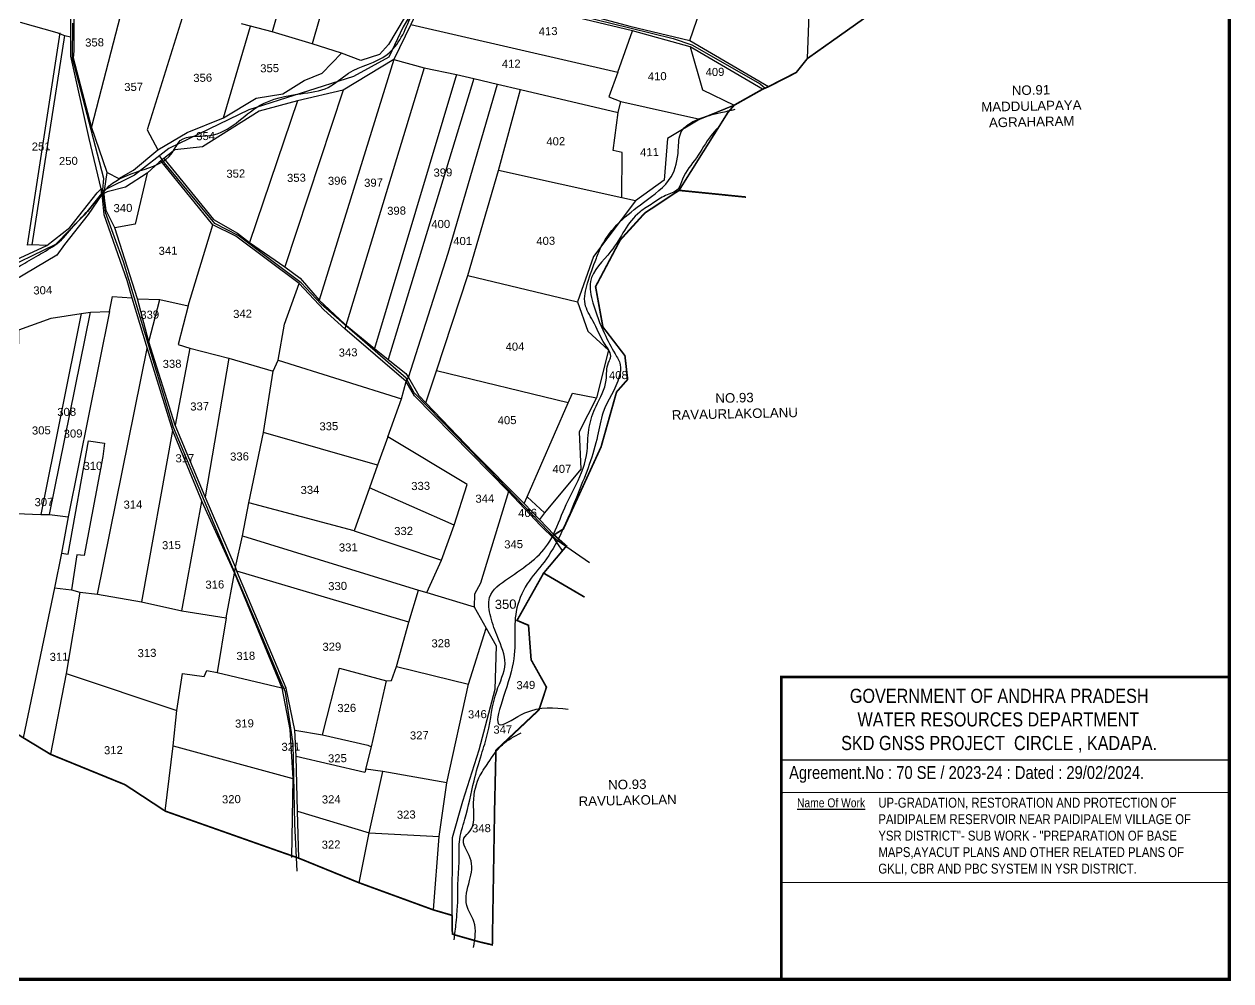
# Model space of a CAD drawing. Header units: inches. Extents: x 197015 to 220773, y 1618758 to 1626807.
# Drawn here: x 199609 to 202150, y 1619493 to 1621507 of the extents above; entities that cross this region are included whole.
import ezdxf
from ezdxf.enums import TextEntityAlignment as Align

# ---------------------------------------------------------------- set-up
doc = ezdxf.new("R2010")
doc.units = ezdxf.units.IN
doc.header["$LTSCALE"] = 15
doc.header["$MEASUREMENT"] = 0
for name, color, linetype in [('FRAME 025', 7, 'Continuous'), ('PLOT', 7, 'Continuous'), ('PLOT NO', 7, 'Continuous'), ('ROAD', 1, 'Continuous'), ('STREAM', 4, 'Continuous'), ('TITLEBLOCK', 7, 'Continuous'), ('VILLAGE BOUNADRY', 5, 'Continuous'), ('VILLAGE BOUNDARY', 5, 'Continuous')]:
    doc.layers.add(name, color=color, linetype=linetype)
doc.styles.add('ARIALN', font='ARIALN.TTF')
doc.styles.get("Standard").update_dxf_attribs({"font": 'arial.ttf'})

msp = doc.modelspace()

# ---------------------------------------------------------------- linework, layer by layer
at = {"layer": 'FRAME 025', "lineweight": -3}
for points, elevation in [([(201206.5, 1619958.9), (202149.7, 1619958.9)], 0.3), ([(201206.5, 1619889.7), (202148.2, 1619890.3)], 3.7), ([(201206.3, 1619700.8), (202149.3, 1619700.3)], 4.6)]:
    msp.add_lwpolyline(points, dxfattribs=dict(at, elevation=elevation))
at = {"layer": 'PLOT'}
for points in [[(201536.8, 1621949.7), (201400.4, 1621974.7), (201320.7, 1621985.6), (201237.3, 1621964.5), (201180.4, 1621957.7), (201039, 1621931.6), (200960.9, 1621909.1), (200889.3, 1621891.4), (200759.2, 1621874.8), (200531.4, 1621809.7), (200511.7, 1621719.4), (200469.9, 1621594.1), (200621.9, 1621566.2), (200761, 1621536.1), (200884.7, 1621502.7), (201010.6, 1621472.4), (201176.6, 1621375.6)], [(199600.7, 1621511.6), (199677.9, 1621489.6), (199694.4, 1621483.1), (199707.7, 1621480.3), (199707.4, 1621521), (199708.9, 1621538.9), (199702.1, 1621564.6), (199713.3, 1621642.9), (199724.7, 1621695.8), (199687.5, 1621703.3), (199662.9, 1621743), (199569.7, 1621760.1), (199546, 1621760.2)], [(200196, 1621716.8), (200131.6, 1621490.9)], [(200283.7, 1621702.9), (200215.7, 1621465.5)], [(201010.6, 1621472.4), (201070.5, 1621646.7)], [(200463.3, 1621588.9), (200443.2, 1621548.2), (200423.7, 1621506.6), (200387.8, 1621432.9), (200281.3, 1621368.5), (200184.9, 1621346), (200103.8, 1621323.9), (199985, 1621249.1), (199926.8, 1621242.5), (199903.4, 1621224.5), (199893.8, 1621216.5), (199868.1, 1621193.7), (199843.1, 1621086.3), (199800.5, 1621078.1), (199781.8, 1621115.1), (199778.3, 1621141.2), (199777.6, 1621151.9), (199784, 1621194.7), (199750.9, 1621291.3), (199713, 1621435.6), (199714.5, 1621450.9), (199714.4, 1621540.9)], [(199826.9, 1621584.6), (199750.9, 1621291.3)], [(200457.5, 1621602.1), (200376.1, 1621464.4), (200357.8, 1621443.6), (200318.5, 1621430.7), (200277.3, 1621446.3), (200215.7, 1621465.5), (200131.6, 1621490.9), (200086, 1621502.8), (200066.7, 1621507.8)], [(201164.1, 1621370.2), (201011.5, 1621459.6), (200890, 1621493.4), (200618.3, 1621557.7), (200463.3, 1621588.9), (200469.9, 1621594.1)], [(201263.4, 1621583.9), (201258.1, 1621434.5)], [(199949.2, 1621542.7), (199868.5, 1621284.8), (199890.4, 1621242.9)], [(200423.7, 1621506.6), (200859.3, 1621406.1), (200890, 1621493.4)], [(199657.1, 1621041.1), (199625.1, 1621042.7), (199616.4, 1621042.2), (199685.3, 1621489.1)], [(199694.4, 1621483.1), (199625.1, 1621042.7)], [(199772.5, 1621148.6), (199771.5, 1621160.7), (199746, 1621266.8), (199707.6, 1621439.5), (199707.7, 1621480.3)], [(200029.2, 1621310), (200086, 1621502.8)], [(201011.5, 1621459.6), (201037.5, 1621368.6), (201104.4, 1621336.6)], [(199784, 1621194.7), (199808.7, 1621182.5), (199839.2, 1621200), (199890.4, 1621242.9), (199952.4, 1621279.4), (200029.2, 1621310), (200097.9, 1621351.6), (200154.2, 1621360.5), (200198.8, 1621388.6), (200236.6, 1621403.7), (200277.3, 1621446.3)], [(200387.8, 1621432.9), (200230.3, 1620926.5)], [(200387.8, 1621432.9), (200451.3, 1621415), (200519.9, 1621401), (200555.9, 1621392.7), (200606, 1621380.7), (200654.6, 1621369.4), (200859.8, 1621321), (200865.5, 1621344.6), (201032.2, 1621307.4), (201104.4, 1621336.6), (201032.2, 1621307.4), (200963.8, 1621266.7), (200956.5, 1621178.4), (200896.8, 1621135), (200808.1, 1621017.8), (200774.1, 1620923), (200796.1, 1620860.6), (200839.8, 1620821.1), (200814.3, 1620720.4), (200778, 1620648.7), (200781.6, 1620570.1), (200705.2, 1620478.8)], [(200451.3, 1621415), (200284.2, 1620866.1)], [(200859.3, 1621406.1), (200840.1, 1621354.1), (200865.5, 1621344.6)], [(200314.6, 1619699.8), (200335.5, 1619804.6), (200364.7, 1619934.1), (200329, 1619939.2), (200340.9, 1619986.1), (200372.5, 1620124.8), (200383, 1620125.8), (200393.2, 1620154.9), (200418.9, 1620248.2), (200439.4, 1620315.5), (200457.3, 1620310.6), (200488.2, 1620378.7), (200514.8, 1620452.4), (200542.3, 1620538.4), (200374.7, 1620638.6), (200403.6, 1620718.6), (200413.4, 1620755.3), (200418.6, 1620763.3), (200501.9, 1621025.4), (200606, 1621380.7)], [(200519.9, 1621401), (200346.7, 1620824.5)], [(200555.9, 1621392.7), (200375.7, 1620801.1)], [(200281.3, 1621368.5), (200157.8, 1620996.5)], [(200455.1, 1620710.4), (200477.8, 1620777.7), (200543.2, 1620977.9), (200607.9, 1621199.3), (200654.6, 1621369.4)], [(200184.9, 1621346), (200083.9, 1621047.5)], [(200867.7, 1621141.4), (200868.1, 1621236.9), (200849.6, 1621241.4), (200859.8, 1621321)], [(200742.3, 1620399.6), (200726.4, 1620422.1), (200696.4, 1620451.8), (200629, 1620523.4), (200430.8, 1620724.5), (200413.4, 1620755.3), (200284.2, 1620866.1), (200240.2, 1620905.8), (200188.4, 1620961.3), (200054.8, 1621061.1), (200006.2, 1621084.4), (199896.9, 1621219.1)], [(199903.4, 1621224.5), (200007.8, 1621095.9), (200058.3, 1621067.5), (200083.9, 1621047.5), (200157.8, 1620996.5), (200190.6, 1620972.7), (200230.3, 1620926.5), (200284.4, 1620875.6), (200346.7, 1620824.5), (200375.7, 1620801.1), (200413, 1620771.5), (200418.6, 1620763.3), (200440.1, 1620725.3), (200455.1, 1620710.4), (200555.3, 1620605.6), (200662, 1620498.2), (200668.5, 1620512), (200705.2, 1620478.8), (200694.2, 1620464.8), (200662, 1620498.2)], [(199868.1, 1621193.7), (199822.6, 1621163.9), (199784.3, 1621154.2), (199772.5, 1621148.6), (199744.3, 1621106.3), (199694, 1621043.6), (199678.4, 1621021.2), (199588.5, 1620967.3), (199555.1, 1620975.4), (199498.8, 1620949.6), (199462.6, 1620774.5), (199452.9, 1620726.8), (199445.2, 1620706), (199372.1, 1620672.1), (199357, 1620669.7), (199310.6, 1620659.1), (199269.4, 1620660.3), (199264.6, 1620647), (199213.1, 1620441.3), (199195.2, 1620369), (199166.3, 1620187)], [(200896.8, 1621135), (200867.7, 1621141.4), (200607.9, 1621199.3)], [(199489.9, 1620966.8), (199535.2, 1620985.4), (199657.1, 1621041.1), (199705.5, 1621079.1), (199762.7, 1621152.1), (199771.5, 1621160.7), (199777.6, 1621151.9)], [(199772.5, 1621148.6), (199777, 1621106.5), (199825.8, 1620968.3), (199836.3, 1620931.3), (199868, 1620824.2), (199921.6, 1620652.1), (199983.6, 1620502.7), (200052.4, 1620351.3), (200151.6, 1620110.5), (200168.6, 1620022.7), (200174.9, 1619919.4), (200172.2, 1619752.8)], [(200187.5, 1619751.6), (200185, 1619850.8), (200182.3, 1619965.9), (200179, 1620020.8), (200161.1, 1620109.7), (200057.3, 1620355.4), (200054, 1620363.9), (199990.1, 1620512.3), (199927.4, 1620662.8), (199871.7, 1620838.8), (199847.8, 1620929.1), (199800.5, 1621078.1)], [(199954.6, 1620914.5), (200006.2, 1621084.4)], [(200543.2, 1620977.9), (200774.1, 1620923)], [(199847.8, 1620929.1), (199894.9, 1620927.3), (199954.6, 1620914.5), (199933.3, 1620832.9), (199958.4, 1620825.1), (200040.1, 1620803.8), (200133.6, 1620777), (200144, 1620799.6), (200157.1, 1620875.9), (200188.4, 1620961.3)], [(199462.6, 1620774.5), (199511.5, 1620763.3), (199520.3, 1620798.6), (199597.6, 1620804.1), (199598.2, 1620863.6), (199666.1, 1620888.6), (199729.2, 1620898.3), (199749, 1620900.6), (199789.3, 1620902.1), (199795.6, 1620934.2), (199836.3, 1620931.3)], [(199871.7, 1620838.8), (199894.9, 1620927.3)], [(199729.2, 1620898.3), (199644.4, 1620474.8)], [(199662.4, 1620474.8), (199749, 1620900.6)], [(199789.3, 1620902.1), (199701.7, 1620470.4)], [(199763.9, 1620307), (199868, 1620824.2)], [(199958.4, 1620825.1), (199927.4, 1620662.8)], [(200040.1, 1620803.8), (199990.1, 1620512.3)], [(200144, 1620799.6), (200403.6, 1620718.6)], [(199592.2, 1620477.4), (199644.4, 1620474.8), (199662.4, 1620474.8), (199701.7, 1620470.4), (199688.2, 1620393.9), (199673.3, 1620320.7), (199708.8, 1620316.6), (199726.8, 1620311.4), (199763.9, 1620307), (199856.6, 1620291), (199941.6, 1620272), (200034.4, 1620257.6), (200052.4, 1620351.3), (200054, 1620363.9), (200068.9, 1620430.1), (200082.5, 1620499.9), (200112.9, 1620647.8), (200133.6, 1620777)], [(200755, 1620709.9), (200477.8, 1620777.7)], [(200668.5, 1620512), (200755, 1620709.9), (200763.6, 1620730.4), (200814.3, 1620720.4)], [(199921.6, 1620652.1), (199856.6, 1620291)], [(200353.3, 1620579.2), (200112.9, 1620647.8)], [(199688.2, 1620393.9), (199702.1, 1620391.2), (199744.7, 1620629.8), (199778.6, 1620625.1), (199774.9, 1620597.2), (199735.9, 1620388.6), (199720.3, 1620390.4), (199708.8, 1620316.6)], [(200374.7, 1620638.6), (200353.3, 1620579.2), (200336.3, 1620530.8), (200303.9, 1620440.6), (200488.2, 1620378.7)], [(200514.8, 1620452.4), (200336.3, 1620530.8)], [(200629, 1620523.4), (200570.4, 1620330.4), (200557.8, 1620307.3), (200556.5, 1620280.6), (200581.8, 1620235.5), (200603.1, 1620198.6), (200600.4, 1620106.7), (200566.6, 1619979.1), (200531.9, 1619870.8), (200510.5, 1619794.3), (200510.1, 1619631.3)], [(199941.6, 1620272), (199983.6, 1620502.7)], [(200303.9, 1620440.6), (200082.5, 1620499.9)], [(200694.2, 1620464.8), (200724.9, 1620432.1)], [(200068.9, 1620430.1), (200439.4, 1620315.5)], [(200418.9, 1620248.2), (200057.3, 1620355.4)], [(199673.3, 1620320.7), (199607.5, 1620005)], [(199726.8, 1620311.4), (199697.9, 1620140.1), (199664.9, 1619970.2)], [(200457.3, 1620310.6), (200556.5, 1620280.6)], [(200034.4, 1620257.6), (200015.9, 1620142.1)], [(200471, 1619642.7), (200483.3, 1619797.5), (200499.2, 1619910.4), (200544.5, 1620117.7), (200581.8, 1620235.5)], [(199697.9, 1620140.1), (199931, 1620062.5)], [(199906.5, 1619850.6), (199922.7, 1619988.2), (199931, 1620062.5), (199942.6, 1620140.3), (199988.3, 1620134), (199993.8, 1620146.3), (200015.9, 1620142.1), (200151.6, 1620110.5), (200161.1, 1620109.7)], [(200237.4, 1620011.5), (200273.3, 1620151.4), (200372.5, 1620124.8)], [(200393.2, 1620154.9), (200544.5, 1620117.7)], [(200179, 1620020.8), (200237.4, 1620011.5), (200332.7, 1619989.2), (200340.9, 1619986.1)], [(199922.7, 1619988.2), (200174.9, 1619919.4)], [(200329, 1619939.2), (200326.4, 1619932), (200182.3, 1619965.9)], [(200499.2, 1619910.4), (200364.7, 1619934.1)], [(200185, 1619850.8), (200335.5, 1619804.6), (200483.3, 1619797.5)]]:
    msp.add_lwpolyline(points, dxfattribs=at)
at = {"layer": 'ROAD'}
for points in [[(200527.6, 1621809.1), (200496.5, 1621683.4), (200454.8, 1621582.2), (200407, 1621501.4), (200376.9, 1621437.5), (200302.5, 1621396.7), (200082, 1621326.6), (199913.8, 1621245.6), (199841.8, 1621189.5), (199777.8, 1621157.7), (199735.3, 1621104.8), (199675.3, 1621043.1), (199550.2, 1620983.2), (199494.9, 1620958), (199459.3, 1620812.8), (199429.9, 1620733.6), (199320.3, 1620697.1), (199185.8, 1620732.9)], [(200067.1, 1621742.5), (200044.1, 1621735.6), (200164.2, 1621673.8), (200245.6, 1621662.3), (200355.3, 1621622.5), (200479.1, 1621591.2), (200706.9, 1621543.1), (200884.7, 1621499.6), (200975.9, 1621477), (201014.8, 1621463.6), (201158.9, 1621381.2), (201169.7, 1621372.6)], [(200184.1, 1619724.5), (200179, 1619823.8), (200175.5, 1619992.4), (200159.4, 1620101.2), (200146.4, 1620131.9), (200092.7, 1620258.7), (200014.7, 1620441.4), (199923.9, 1620657.8), (199818.6, 1621006.8), (199780.3, 1621110.6), (199774.6, 1621158.3), (199776.7, 1621182), (199711.2, 1621435.2), (199711.8, 1621509.2)], [(200799.5, 1620373.2), (200731.8, 1620420.6), (200571.4, 1620586.5), (200430.5, 1620731.3), (200413.6, 1620761.9), (200234.3, 1620917.6), (200192.7, 1620962.7), (200059.6, 1621062.2), (200010.4, 1621087.5), (199904.7, 1621214.9), (199894.7, 1621229.6)]]:
    msp.add_lwpolyline(points, dxfattribs=at)
at = {"layer": 'STREAM'}
for points in [[(198874.2, 1620252.8), (198873.3, 1620277.2), (198888.7, 1620305.8), (198945.9, 1620389.9), (198987.6, 1620411.6), (199017.5, 1620444.8), (199032.6, 1620467.9), (199062.5, 1620501), (199075.4, 1620535.2), (199089.8, 1620561.6), (199125.3, 1620646.1), (199129, 1620695.8), (199123.8, 1620719), (199102.4, 1620739.5), (199111.3, 1620797.9), (199127.3, 1620847.8), (199141.4, 1620879.2), (199164.6, 1620960.9), (199180, 1621039.6), (199173.4, 1621096.1), (199148.2, 1621149.1), (199100.6, 1621238.1), (199094, 1621293), (199108.2, 1621318.2), (199110.1, 1621336.8), (199136.5, 1621376), (199144.7, 1621428.9), (199166.3, 1621438.7), (199184.4, 1621501.1), (199203.4, 1621557.4), (199219.8, 1621662.5), (199234.6, 1621773.5), (199263.1, 1621857.9), (199311.1, 1621901.6), (199355.9, 1621914.1), (199379.3, 1621911.5), (199391.5, 1621921.9), (199393.9, 1621953.7), (199389.2, 1621993.2), (199397.2, 1622020.5), (199403.4, 1622054), (199433.2, 1622079.5), (199473.1, 1622102.8), (199515.7, 1622108.3), (199555.6, 1622093.7), (199583.3, 1622069.4), (199621.7, 1622014.4), (199663.5, 1621984.2), (199760.1, 1621966.8), (199840.9, 1621967.8), (199926.1, 1621990.1), (199994.2, 1622071.4), (200118, 1622167.1), (200205.5, 1622255), (200226.4, 1622291.2), (200215.6, 1622325.9), (200221.1, 1622359.3), (200208.9, 1622386.2), (200233.2, 1622455.6), (200257.5, 1622553.9), (200275, 1622608.5), (200294.4, 1622643.9), (200305.3, 1622679.8), (200321.6, 1622718.1), (200328.8, 1622747), (200336.9, 1622765.8), (200347.6, 1622776.1), (200358, 1622794.9), (200361.6, 1622810.5), (200392.1, 1622836)], [(199109.9, 1620780.8), (199165.5, 1620749.7), (199189.6, 1620735.6), (199215.9, 1620728.6), (199273.9, 1620707.6), (199357.8, 1620705.3), (199427.8, 1620741.6), (199450, 1620791), (199451.9, 1620819.8), (199468.9, 1620851.4), (199478.1, 1620894.7), (199488.9, 1620936.8), (199501.5, 1620961.7), (199572.2, 1620984.9), (199605.6, 1621001.2), (199644, 1621023.7), (199683, 1621049), (199717.5, 1621086.5), (199753.1, 1621125.1), (199788.6, 1621166.7), (199852.1, 1621198.1), (199921, 1621236.3), (199938.1, 1621261.9), (200000.5, 1621272.8), (200104.8, 1621335.7), (200191.6, 1621360.7), (200249.4, 1621374), (200292.2, 1621403.7), (200373.7, 1621443.3), (200424.5, 1621525.6)], [(200514.4, 1619579.8), (200519, 1619615.8), (200521, 1619639.7), (200522.1, 1619656.7), (200522.3, 1619691.7), (200524.1, 1619723.8), (200525.3, 1619755.4), (200525.7, 1619785.6), (200537.3, 1619833.8), (200556.6, 1619914.4), (200572, 1619969.7), (200585.1, 1620014.2), (200604.3, 1620103.4), (200621.7, 1620161.2), (200606.6, 1620216.1), (200591.7, 1620259.3), (200589.2, 1620300.5), (200628.9, 1620340.9), (200716, 1620418.7), (200744.2, 1620481.5), (200771.8, 1620538), (200794.5, 1620608.4), (200796.2, 1620635.7), (200798.9, 1620659), (200813.5, 1620702.9), (200834.9, 1620757.7), (200839.6, 1620794.8), (200844, 1620805), (200832.6, 1620832.8), (200806.6, 1620882.8), (200790.3, 1620918.2), (200795.6, 1620961.8), (200814, 1621014.3), (200825.1, 1621040.2), (200913.5, 1621131.8), (200971.5, 1621185.9), (200986.6, 1621242.2), (200992.8, 1621280.4), (201028, 1621306.8), (201076, 1621321), (201106.2, 1621327.9)], [(201069, 1621288.3), (201055.6, 1621272.6), (201024.6, 1621225.9), (200995.5, 1621180.9), (200986, 1621159.9), (200959.6, 1621146.4), (200932.9, 1621130.1), (200905.3, 1621111.6), (200844.6, 1621029), (200801.6, 1620965.4), (200806.9, 1620920.7), (200831.2, 1620855.7), (200853.5, 1620813.3), (200864.2, 1620790.2), (200862.3, 1620765.3), (200828.3, 1620690.1), (200816.8, 1620640.9), (200776.4, 1620521.8), (200739.3, 1620434.6), (200703.9, 1620374.7), (200668.3, 1620328.8), (200645.3, 1620271.1), (200636.8, 1620153.4), (200612.9, 1620032.2), (200663.8, 1620057.4), (200754.8, 1620065.5)], [(200555.6, 1619563.4), (200556.1, 1619618), (200541.3, 1619651.9), (200547.2, 1619704.3), (200548.6, 1619751.8), (200535.2, 1619793.6), (200548.2, 1619809.1), (200555.7, 1619859.9), (200566.9, 1619920.9), (200586.5, 1619952.4), (200616.1, 1619990.5), (200655.4, 1620015.4)]]:
    msp.add_spline(points, degree=3, dxfattribs=at)
at = {"layer": 'VILLAGE BOUNADRY', "const_width": 7}
msp.add_lwpolyline([(197018.8, 1623268.4), (202146.5, 1623268.4), (202146.5, 1619496.9), (197018.8, 1619496.9)], close=True, dxfattribs=at)
at = {"layer": 'VILLAGE BOUNADRY', "color": 5, "const_width": 5.62}
msp.add_lwpolyline([(202146.5, 1619496.9), (201203.5, 1619496.9), (201203.5, 1620132.7), (202146.5, 1620132.7)], close=True, dxfattribs=at)
at = {"layer": 'VILLAGE BOUNDARY', "const_width": 3.5}
msp.add_lwpolyline([(201506.7, 1621610.5), (201258.1, 1621434.5), (201234.9, 1621405.4), (201176.6, 1621375.6), (201164.1, 1621370.2), (201104.4, 1621336.6), (201091.4, 1621321.8), (200988.2, 1621157.3), (201129.2, 1621143.1), (200988.2, 1621157.3), (200916, 1621109.5), (200864.4, 1621052.9), (200812.4, 1620954.6), (200827.8, 1620869.8), (200874.2, 1620809.3), (200879.9, 1620759.3), (200856.6, 1620732.9), (200823.9, 1620617.1), (200761.2, 1620480.4), (200744.6, 1620444.5), (200724.9, 1620432.1), (200751.1, 1620408.8), (200703, 1620351.6), (200789.3, 1620301.1), (200703, 1620351.6), (200647, 1620252), (200671.2, 1620241.8), (200676.7, 1620169.2), (200709, 1620111.5), (200693.5, 1620064.2), (200602.6, 1619978.5), (200599.8, 1619857), (200595, 1619569.1), (200567.5, 1619575.5), (200516, 1619590.1), (200510.9, 1619592.2), (200510.1, 1619631.3), (200471, 1619642.7), (200314.6, 1619699.8), (200187.5, 1619751.6), (200144.2, 1619766.7), (199906.5, 1619850.6), (199821.6, 1619906.3), (199664.9, 1619970.2), (199607.5, 1620005), (199510, 1620066.3)], dxfattribs=at)

# ---------------------------------------------------------------- texts
at = {"layer": 'PLOT NO'}
for s, height, p in [('413', 17, (200712.5, 1621492.4)), ('358', 17, (199757.5, 1621468.7)), ('412', 17, (200634.8, 1621423.8)), ('355', 17, (200126.1, 1621414.4)), ('410', 17, (200942.2, 1621397.4)), ('409', 17, (201063.8, 1621406.5)), ('357', 17, (199839.8, 1621375.1)), ('356', 17, (199985.2, 1621394.3)), ('354', 17, (199991.3, 1621271.6)), ('251', 17, (199645.1, 1621249.7)), ('402', 17, (200728.6, 1621260.5)), ('250', 17, (199702.4, 1621219.2)), ('411', 17, (200926, 1621237.8)), ('352', 17, (200054.9, 1621192.6)), ('399', 17, (200491, 1621195)), ('353', 17, (200182.6, 1621183.8)), ('396', 17, (200268.6, 1621177.6)), ('397', 17, (200344.9, 1621173.5)), ('340', 17, (199817.3, 1621120.1)), ('398', 17, (200393.4, 1621114.5)), ('400', 17, (200486.4, 1621086.4)), ('401', 17, (200532.5, 1621050.7)), ('403', 17, (200707.4, 1621051)), ('341', 17, (199912.2, 1621030.3)), ('304', 17, (199648.4, 1620947)), ('339', 17, (199873.7, 1620895.6)), ('342', 17, (200069.1, 1620897.5)), ('343', 17, (200291.3, 1620816.1)), ('404', 17, (200642.7, 1620828.4)), ('338', 17, (199920.7, 1620792.2)), ('408', 17, (200860.4, 1620768.2)), ('308', 17, (199698.8, 1620691)), ('337', 17, (199978.8, 1620702.7)), ('335', 17, (200250.8, 1620660.8)), ('405', 17, (200626.1, 1620673.5)), ('305', 17, (199645.4, 1620652.1)), ('309', 17, (199712.3, 1620645.4)), ('317', 17, (199947.7, 1620593.6)), ('336', 17, (200062.7, 1620597.2)), ('310', 17, (199754, 1620577.4)), ('407', 17, (200741.5, 1620571.1)), ('333', 17, (200444.1, 1620535.2)), ('334', 17, (200211.1, 1620526.9)), ('344', 17, (200579.2, 1620508.6)), ('307', 17, (199651, 1620501.3)), ('314', 17, (199838.4, 1620496.1)), ('406', 17, (200669.2, 1620478.3)), ('332', 17, (200408.2, 1620440.4)), ('315', 17, (199919.4, 1620410.6)), ('331', 17, (200291.7, 1620405.8)), ('345', 17, (200639.8, 1620412.4)), ('316', 17, (200010.7, 1620327.6)), ('330', 17, (200269.3, 1620324.5)), ('350', 19.55, (200623, 1620286.1)), ('328', 17, (200486.6, 1620204)), ('311', 17, (199682.8, 1620175.6)), ('313', 17, (199867.9, 1620183.5)), ('318', 17, (200075.9, 1620177.5)), ('329', 17, (200257.1, 1620196.8)), ('349', 17, (200665.6, 1620116)), ('326', 17, (200288.5, 1620067.8)), ('346', 17, (200563.5, 1620054.6)), ('319', 17, (200073.1, 1620035.2)), ('327', 17, (200441.3, 1620010.2)), ('347', 17, (200617, 1620022.5)), ('312', 17, (199797.2, 1619979.1)), ('321', 17, (200170.8, 1619986.2)), ('325', 17, (200268.9, 1619961.9)), ('320', 17, (200045.6, 1619875.7)), ('324', 17, (200255.8, 1619875.5)), ('323', 17, (200413.8, 1619843.3)), ('348', 17, (200572.1, 1619814.6)), ('322', 17, (200255.5, 1619780.3))]:
    msp.add_text(s, height=height, rotation=1.2017, dxfattribs=at).set_placement(p, align=Align.MIDDLE_CENTER)
at = {"layer": 'PLOT NO', "color": 1, "char_height": 20, "attachment_point": 2, "rotation": 1.2017}
for s, insert, width in [('NO.91 MADDULAPAYA AGRAHARAM ', (201729, 1621378.4), 206.491), ('NO.93 RAVAURLAKOLANU', (201104.7, 1620730.6), 259.591), ('NO.93 RAVULAKOLAN', (200879, 1619916.8), 201.916)]:
    msp.add_mtext(s, dxfattribs=dict(at, insert=insert, width=width))
at = {"layer": 'TITLEBLOCK', "extrusion": (0.000201441, 0.004807, 0.999988), "style": 'ARIALN'}
msp.add_text('%%UName Of Work', height=18.913, rotation=359.9999, dxfattribs=at).set_placement((201236.6, 1619839.8, 7828.1))
at = {"layer": 'TITLEBLOCK', "extrusion": (0.000201441, 0.004807, 0.999988), "attachment_point": 1, "text_direction": (1, -1e-06, -0.000201), "style": 'ARIALN'}
for s, insert, char_height, width in [('\\pi34.18019;GOVERNMENT OF ANDHRA PRADESH  \\P\\pi50.37781;WATER RESOURCES DEPARTMENT      \\P\\pi15.97184;SKD GNSS PROJECT  CIRCLE , KADAPA.', (201313.5, 1620108.2, -4.3), 29.775, 692.705), ('Agreement.No : 70 SE / 2023-24 : Dated : 29/02/2024.', (201219.9, 1619945.4, -1.2), 27.045, 872.986), ('UP-GRADATION, RESTORATION AND PROTECTION OF PAIDIPALEM RESERVOIR NEAR PAIDIPALEM VILLAGE OF YSR DISTRICT"- SUB WORK - "PREPARATION OF BASE MAPS,AYACUT PLANS AND OTHER RELATED PLANS OF GKLI, CBR AND PBC SYSTEM IN YSR DISTRICT.', (201407.8, 1619878.8, -0.7), 20.804, 671.528)]:
    msp.add_mtext(s, dxfattribs=dict(at, insert=insert, char_height=char_height, width=width))

doc.saveas('drawing.dxf')
